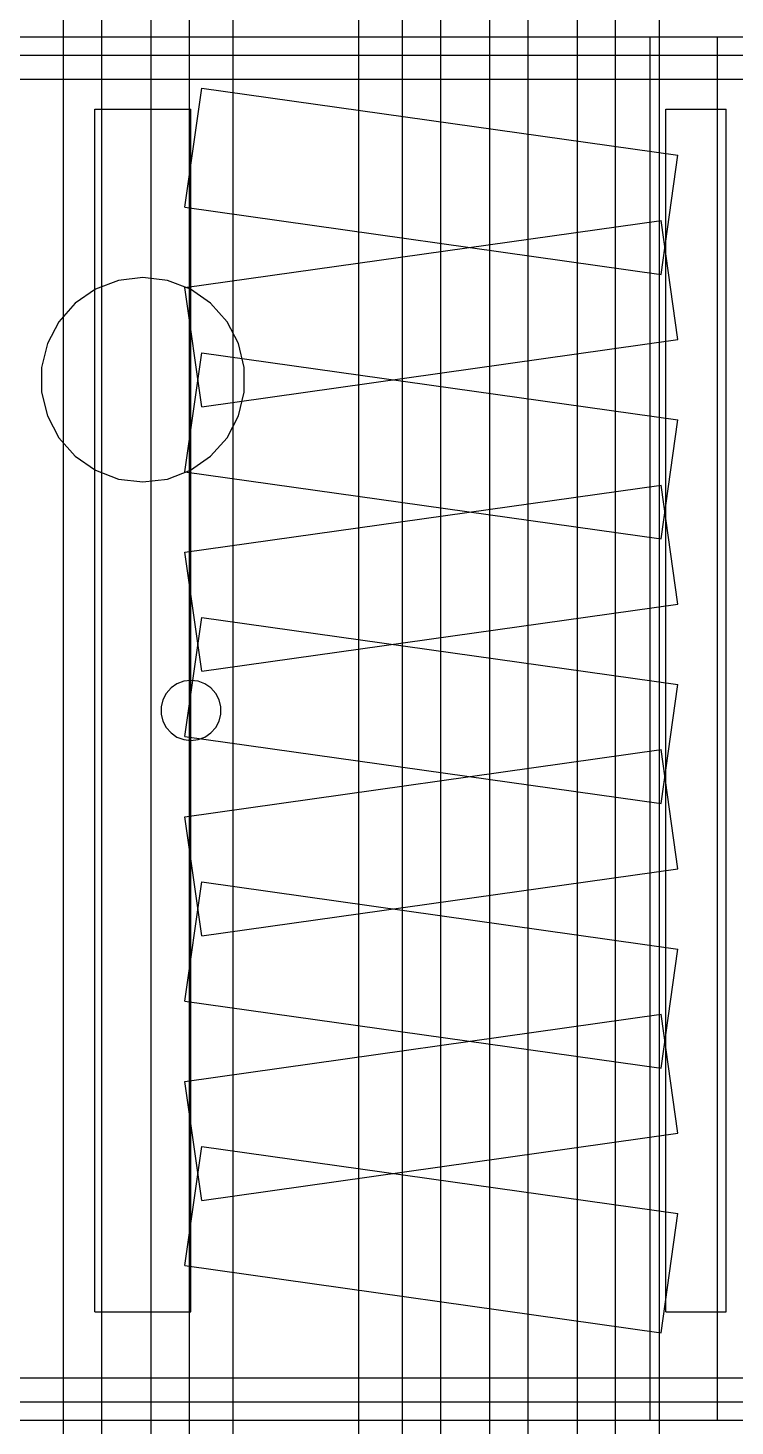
# Model space of a CAD drawing. Header units: millimetres. Extents: x -1355 to 669, y -1138 to 733.
# Drawn here: x -206.2 to -193.26, y 30.99 to 56.56 of the extents above; entities that cross this region are included whole.
import ezdxf

# ---------------------------------------------------------------- set-up
doc = ezdxf.new("R2010")
doc.units = ezdxf.units.MM
doc.layers.add('HIDDEN', color=8, linetype='Continuous')

msp = doc.modelspace()

# ---------------------------------------------------------------- linework, layer by layer
at = {"layer": 'HIDDEN'}
for points in [[(-202.45, 5.37), (-202.45, 276.75)], [(-202.45, 5.37), (-202.45, 276.75)], [(-200.15, 5.59), (-200.15, 276.75)], [(-200.15, 5.59), (-200.15, 276.75)], [(-194.65, 5.59), (-194.65, 276.75)], [(-194.65, 5.59), (-194.65, 276.75)], [(-205.55, 5.87), (-205.55, 276.25)], [(-205.55, 5.87), (-205.55, 276.25)], [(-204.85, 5.87), (-204.85, 276.25)], [(-204.85, 5.87), (-204.85, 276.25)], [(-203.95, 5.87), (-203.95, 276.25)], [(-203.95, 5.87), (-203.95, 276.25)], [(-203.25, 5.87), (-203.25, 276.25)], [(-203.25, 5.87), (-203.25, 276.25)], [(-199.35, 6.09), (-199.35, 276.25)], [(-199.35, 6.09), (-199.35, 276.25)], [(-198.65, 6.09), (-198.65, 276.25)], [(-198.65, 6.09), (-198.65, 276.25)], [(-197.75, 6.09), (-197.75, 276.25)], [(-197.75, 6.09), (-197.75, 276.25)], [(-197.05, 6.09), (-197.05, 276.25)], [(-197.05, 6.09), (-197.05, 276.25)], [(-196.15, 6.09), (-196.15, 276.25)], [(-196.15, 6.09), (-196.15, 276.25)], [(-195.45, 6.09), (-195.45, 276.25)], [(-195.45, 6.09), (-195.45, 276.25)], [(-317.4, 56.4), (-97.4, 56.4)], [(-317.4, 56.4), (-97.4, 56.4)], [(-317.4, 56.4), (-97.4, 56.4)], [(-317.4, 56.4), (-97.4, 56.4)], [(-194.816, 56.4), (-193.584, 56.4)], [(-194.816, 56.4), (-193.584, 56.4)], [(-194.816, 31.1), (-194.816, 56.4)], [(-194.816, 31.1), (-194.816, 56.4)], [(-194.816, 56.4), (-193.584, 56.4)], [(-194.816, 56.4), (-193.584, 56.4)], [(-194.816, 31.1), (-194.816, 56.4)], [(-194.816, 31.1), (-194.816, 56.4)], [(-193.584, 31.1), (-193.584, 56.4)], [(-193.584, 31.1), (-193.584, 56.4)], [(-193.584, 31.1), (-193.584, 56.4)], [(-193.584, 31.1), (-193.584, 56.4)], [(-317.4, 56.07), (-97.4, 56.07)], [(-317.4, 56.07), (-97.4, 56.07)], [(-317.4, 55.63), (-97.4, 55.63)], [(-317.4, 55.63), (-97.4, 55.63)], [(-317.4, 55.63), (-97.4, 55.63)], [(-317.4, 55.63), (-97.4, 55.63)], [(-203.33, 53.285), (-203.023, 55.463)], [(-203.33, 53.285), (-203.023, 55.463)], [(-203.023, 55.463), (-194.31, 54.235)], [(-203.023, 55.463), (-194.31, 54.235)], [(-204.98, 55.08), (-203.22, 55.08)], [(-204.98, 55.08), (-203.22, 55.08)], [(-204.98, 33.08), (-204.98, 55.08)], [(-204.98, 33.08), (-204.98, 55.08)], [(-203.22, 33.08), (-203.22, 55.08)], [(-203.22, 33.08), (-203.22, 55.08)], [(-194.53, 55.08), (-193.43, 55.08)], [(-194.53, 55.08), (-193.43, 55.08)], [(-194.53, 33.08), (-194.53, 55.08)], [(-194.53, 33.08), (-194.53, 55.08)], [(-193.43, 33.08), (-193.43, 55.08)], [(-193.43, 33.08), (-193.43, 55.08)], [(-194.617, 52.057), (-194.31, 54.235)], [(-194.617, 52.057), (-194.31, 54.235)], [(-203.33, 53.285), (-194.617, 52.057)], [(-203.33, 53.285), (-194.617, 52.057)], [(-203.33, 51.815), (-194.617, 53.043)], [(-203.33, 51.815), (-194.617, 53.043)], [(-194.31, 50.865), (-194.617, 53.043)], [(-194.31, 50.865), (-194.617, 53.043)], [(-204.548, 51.946), (-204.969, 51.786)], [(-204.548, 51.946), (-204.969, 51.786)], [(-204.1, 52), (-204.548, 51.946)], [(-204.1, 52), (-204.548, 51.946)], [(-203.652, 51.946), (-204.1, 52)], [(-203.652, 51.946), (-204.1, 52)], [(-203.231, 51.786), (-203.652, 51.946)], [(-203.231, 51.786), (-203.652, 51.946)], [(-204.969, 51.786), (-205.34, 51.53)], [(-204.969, 51.786), (-205.34, 51.53)], [(-203.023, 49.637), (-203.33, 51.815)], [(-203.023, 49.637), (-203.33, 51.815)], [(-202.86, 51.53), (-203.231, 51.786)], [(-202.86, 51.53), (-203.231, 51.786)], [(-205.34, 51.53), (-205.639, 51.192)], [(-205.34, 51.53), (-205.639, 51.192)], [(-202.561, 51.192), (-202.86, 51.53)], [(-202.561, 51.192), (-202.86, 51.53)], [(-205.639, 51.192), (-205.848, 50.793)], [(-205.639, 51.192), (-205.848, 50.793)], [(-202.352, 50.793), (-202.561, 51.192)], [(-202.352, 50.793), (-202.561, 51.192)], [(-205.848, 50.793), (-205.956, 50.355)], [(-205.848, 50.793), (-205.956, 50.355)], [(-203.023, 49.637), (-194.31, 50.865)], [(-203.023, 49.637), (-194.31, 50.865)], [(-202.244, 50.355), (-202.352, 50.793)], [(-202.244, 50.355), (-202.352, 50.793)], [(-203.33, 48.445), (-203.023, 50.623)], [(-203.33, 48.445), (-203.023, 50.623)], [(-203.023, 50.623), (-194.31, 49.395)], [(-203.023, 50.623), (-194.31, 49.395)], [(-205.956, 50.355), (-205.956, 49.905)], [(-205.956, 50.355), (-205.956, 49.905)], [(-202.244, 49.905), (-202.244, 50.355)], [(-202.244, 49.905), (-202.244, 50.355)], [(-205.956, 49.905), (-205.848, 49.467)], [(-205.956, 49.905), (-205.848, 49.467)], [(-202.352, 49.467), (-202.244, 49.905)], [(-202.352, 49.467), (-202.244, 49.905)], [(-205.848, 49.467), (-205.639, 49.068)], [(-205.848, 49.467), (-205.639, 49.068)], [(-202.561, 49.068), (-202.352, 49.467)], [(-202.561, 49.068), (-202.352, 49.467)], [(-194.617, 47.217), (-194.31, 49.395)], [(-194.617, 47.217), (-194.31, 49.395)], [(-205.639, 49.068), (-205.34, 48.73)], [(-205.639, 49.068), (-205.34, 48.73)], [(-202.86, 48.73), (-202.561, 49.068)], [(-202.86, 48.73), (-202.561, 49.068)], [(-205.34, 48.73), (-204.969, 48.474)], [(-205.34, 48.73), (-204.969, 48.474)], [(-203.231, 48.474), (-202.86, 48.73)], [(-203.231, 48.474), (-202.86, 48.73)], [(-204.969, 48.474), (-204.548, 48.314)], [(-204.969, 48.474), (-204.548, 48.314)], [(-203.652, 48.314), (-203.231, 48.474)], [(-203.652, 48.314), (-203.231, 48.474)], [(-203.33, 48.445), (-194.617, 47.217)], [(-203.33, 48.445), (-194.617, 47.217)], [(-204.548, 48.314), (-204.1, 48.26)], [(-204.548, 48.314), (-204.1, 48.26)], [(-204.1, 48.26), (-203.652, 48.314)], [(-204.1, 48.26), (-203.652, 48.314)], [(-203.33, 46.975), (-194.617, 48.203)], [(-203.33, 46.975), (-194.617, 48.203)], [(-194.31, 46.025), (-194.617, 48.203)], [(-194.31, 46.025), (-194.617, 48.203)], [(-203.023, 44.797), (-203.33, 46.975)], [(-203.023, 44.797), (-203.33, 46.975)], [(-203.33, 43.605), (-203.023, 45.783)], [(-203.33, 43.605), (-203.023, 45.783)], [(-203.023, 44.797), (-194.31, 46.025)], [(-203.023, 44.797), (-194.31, 46.025)], [(-203.023, 45.783), (-194.31, 44.555)], [(-203.023, 45.783), (-194.31, 44.555)], [(-203.476, 44.567), (-203.585, 44.492)], [(-203.476, 44.567), (-203.585, 44.492)], [(-203.352, 44.614), (-203.476, 44.567)], [(-203.352, 44.614), (-203.476, 44.567)], [(-203.22, 44.63), (-203.352, 44.614)], [(-203.22, 44.63), (-203.352, 44.614)], [(-203.088, 44.614), (-203.22, 44.63)], [(-203.088, 44.614), (-203.22, 44.63)], [(-202.964, 44.567), (-203.088, 44.614)], [(-202.964, 44.567), (-203.088, 44.614)], [(-202.855, 44.492), (-202.964, 44.567)], [(-202.855, 44.492), (-202.964, 44.567)], [(-194.617, 42.377), (-194.31, 44.555)], [(-194.617, 42.377), (-194.31, 44.555)], [(-203.734, 44.275), (-203.766, 44.146)], [(-203.734, 44.275), (-203.766, 44.146)], [(-203.673, 44.392), (-203.734, 44.275)], [(-203.673, 44.392), (-203.734, 44.275)], [(-203.585, 44.492), (-203.673, 44.392)], [(-203.585, 44.492), (-203.673, 44.392)], [(-202.767, 44.392), (-202.855, 44.492)], [(-202.767, 44.392), (-202.855, 44.492)], [(-202.706, 44.275), (-202.767, 44.392)], [(-202.706, 44.275), (-202.767, 44.392)], [(-202.674, 44.146), (-202.706, 44.275)], [(-202.674, 44.146), (-202.706, 44.275)], [(-203.766, 44.146), (-203.766, 44.014)], [(-203.766, 44.146), (-203.766, 44.014)], [(-203.766, 44.014), (-203.734, 43.885)], [(-203.766, 44.014), (-203.734, 43.885)], [(-202.706, 43.885), (-202.674, 44.014)], [(-202.706, 43.885), (-202.674, 44.014)], [(-202.674, 44.014), (-202.674, 44.146)], [(-202.674, 44.014), (-202.674, 44.146)], [(-203.734, 43.885), (-203.673, 43.768)], [(-203.734, 43.885), (-203.673, 43.768)], [(-203.673, 43.768), (-203.585, 43.668)], [(-203.673, 43.768), (-203.585, 43.668)], [(-202.855, 43.668), (-202.767, 43.768)], [(-202.855, 43.668), (-202.767, 43.768)], [(-202.767, 43.768), (-202.706, 43.885)], [(-202.767, 43.768), (-202.706, 43.885)], [(-203.585, 43.668), (-203.476, 43.593)], [(-203.585, 43.668), (-203.476, 43.593)], [(-203.476, 43.593), (-203.352, 43.546)], [(-203.476, 43.593), (-203.352, 43.546)], [(-203.352, 43.546), (-203.22, 43.53)], [(-203.352, 43.546), (-203.22, 43.53)], [(-203.33, 43.605), (-194.617, 42.377)], [(-203.33, 43.605), (-194.617, 42.377)], [(-203.22, 43.53), (-203.088, 43.546)], [(-203.22, 43.53), (-203.088, 43.546)], [(-203.088, 43.546), (-202.964, 43.593)], [(-203.088, 43.546), (-202.964, 43.593)], [(-202.964, 43.593), (-202.855, 43.668)], [(-202.964, 43.593), (-202.855, 43.668)], [(-203.33, 42.135), (-194.617, 43.363)], [(-203.33, 42.135), (-194.617, 43.363)], [(-194.31, 41.185), (-194.617, 43.363)], [(-194.31, 41.185), (-194.617, 43.363)], [(-203.023, 39.957), (-203.33, 42.135)], [(-203.023, 39.957), (-203.33, 42.135)], [(-203.023, 39.957), (-194.31, 41.185)], [(-203.023, 39.957), (-194.31, 41.185)], [(-203.33, 38.765), (-203.023, 40.943)], [(-203.33, 38.765), (-203.023, 40.943)], [(-203.023, 40.943), (-194.31, 39.715)], [(-203.023, 40.943), (-194.31, 39.715)], [(-194.617, 37.537), (-194.31, 39.715)], [(-194.617, 37.537), (-194.31, 39.715)], [(-203.33, 38.765), (-194.617, 37.537)], [(-203.33, 38.765), (-194.617, 37.537)], [(-203.33, 37.295), (-194.617, 38.523)], [(-203.33, 37.295), (-194.617, 38.523)], [(-194.31, 36.345), (-194.617, 38.523)], [(-194.31, 36.345), (-194.617, 38.523)], [(-203.023, 35.117), (-203.33, 37.295)], [(-203.023, 35.117), (-203.33, 37.295)], [(-203.023, 35.117), (-194.31, 36.345)], [(-203.023, 35.117), (-194.31, 36.345)], [(-203.33, 33.925), (-203.023, 36.103)], [(-203.33, 33.925), (-203.023, 36.103)], [(-203.023, 36.103), (-194.31, 34.875)], [(-203.023, 36.103), (-194.31, 34.875)], [(-194.617, 32.697), (-194.31, 34.875)], [(-194.617, 32.697), (-194.31, 34.875)], [(-203.33, 33.925), (-194.617, 32.697)], [(-203.33, 33.925), (-194.617, 32.697)], [(-204.98, 33.08), (-203.22, 33.08)], [(-204.98, 33.08), (-203.22, 33.08)], [(-194.53, 33.08), (-193.43, 33.08)], [(-194.53, 33.08), (-193.43, 33.08)], [(-317.4, 31.87), (-97.4, 31.87)], [(-317.4, 31.87), (-97.4, 31.87)], [(-317.4, 31.87), (-97.4, 31.87)], [(-317.4, 31.87), (-97.4, 31.87)], [(-317.4, 31.43), (-97.4, 31.43)], [(-317.4, 31.43), (-97.4, 31.43)], [(-317.4, 31.1), (-97.4, 31.1)], [(-317.4, 31.1), (-97.4, 31.1)], [(-317.4, 31.1), (-97.4, 31.1)], [(-317.4, 31.1), (-97.4, 31.1)], [(-194.816, 31.1), (-193.584, 31.1)], [(-194.816, 31.1), (-193.584, 31.1)], [(-194.816, 31.1), (-193.584, 31.1)], [(-194.816, 31.1), (-193.584, 31.1)]]:
    msp.add_lwpolyline(points, dxfattribs=at)

doc.saveas('drawing.dxf')
